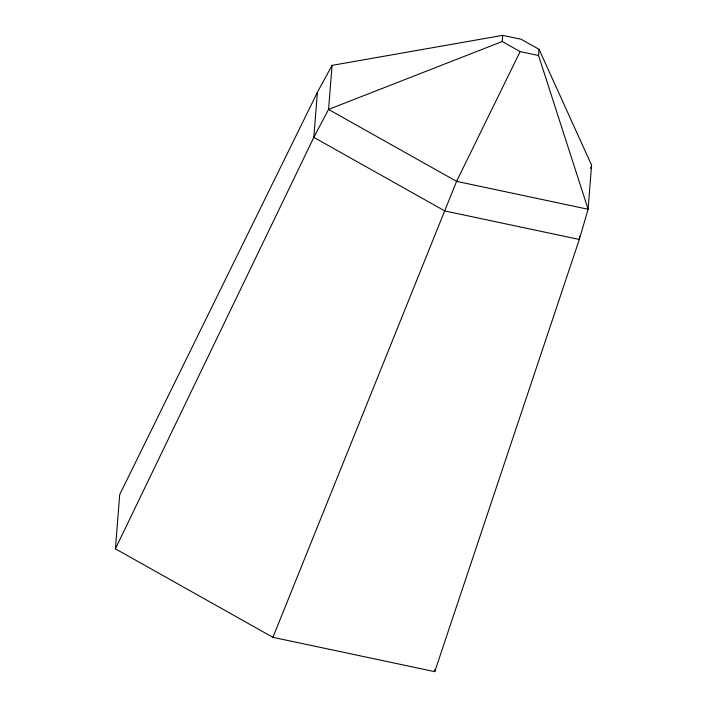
<?xml version="1.0" encoding="UTF-8"?>
<svg xmlns="http://www.w3.org/2000/svg" width="707" height="707" viewBox="0 0 707 707"><rect width="100%" height="100%" fill="white"/><g stroke="black" fill="none" stroke-linecap="round" stroke-linejoin="round"><path stroke-width="1.06" d="M115.409 548.818L119.713 494.608L317.408 92.299L332.06 65.371L502.712 35.35L521.13 39.256L539.052 49.322L591.591 165.199L588.1 209.254L579.307 239.47L434.752 671.65L272.929 637.334L115.409 548.818L313.828 137.361L328.561 109.426L332.06 65.371M317.408 92.299L313.828 137.361L444.783 210.942L579.307 239.47L579.572 236.173M434.752 671.65L434.929 669.485M539.052 49.322L538.557 55.491L588.1 209.254L456.581 181.363L328.561 109.426L502.226 41.519L502.712 35.35M590.663 168.337L591.591 165.199M272.929 637.334L456.581 181.363L520.149 51.584L538.557 55.491M502.226 41.519L520.149 51.584"/></g></svg>
